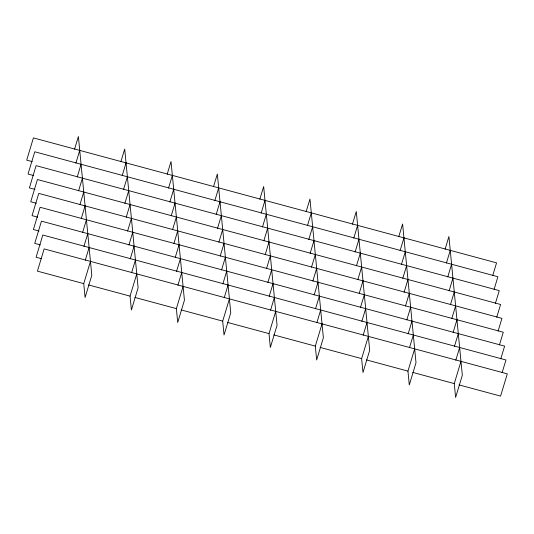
<?xml version="1.0" encoding="UTF-8"?>
<svg xmlns="http://www.w3.org/2000/svg" width="534" height="534" viewBox="0 0 534 534"><rect width="100%" height="100%" fill="white"/><g stroke="black" fill="none" stroke-linecap="round" stroke-linejoin="round"><path stroke-width="0.8" d="M74.553 149.226L78.391 136.517L91.801 275.264L85.086 297.505L83.745 283.634L90.46 261.393M75.895 163.104L79.733 150.394M77.236 176.981L81.075 164.272M78.578 190.852L82.41 178.142M79.913 204.729L83.751 192.02M81.255 218.6L85.093 205.89M82.596 232.477L86.435 219.768M83.938 246.354L87.776 233.645M85.28 260.225L89.118 247.516M120.871 161.729L124.709 149.019L138.112 287.766L131.397 310.007L130.056 296.13L136.771 273.889M122.213 175.599L126.044 162.89M123.548 189.477L127.386 176.767M124.889 203.347L128.727 190.638M126.231 217.225L130.069 204.515M127.573 231.102L131.411 218.393M128.914 244.972L132.752 232.263M130.256 258.85L134.094 246.141M131.598 272.72L135.436 260.011M167.182 174.224L171.02 161.515L184.43 300.262L177.715 322.503L176.374 308.625L183.089 286.384M168.524 188.095L172.362 175.386M169.865 201.972L173.704 189.263M171.207 215.849L175.045 203.14M172.549 229.72L176.387 217.011M173.89 243.597L177.729 230.888M175.232 257.468L179.064 244.759M176.567 271.345L180.405 258.636M177.909 285.223L181.747 272.514M213.5 186.72L217.338 174.011L230.748 312.757L224.033 334.998L222.691 321.121L229.406 298.88M214.842 200.59L218.68 187.881M216.183 214.468L220.021 201.759M217.525 228.345L221.363 215.636M218.867 242.216L222.698 229.507M220.202 256.093L224.04 243.384M221.543 269.964L225.381 257.254M222.885 283.841L226.723 271.132M224.227 297.718L228.065 285.009M259.818 199.215L263.656 186.506L277.059 325.253L270.344 347.494L269.009 333.616L275.718 311.375M261.159 213.093L264.991 200.383M262.501 226.963L266.332 214.254M263.836 240.841L267.674 228.131M265.178 254.711L269.016 242.002M266.519 268.589L270.358 255.879M267.861 282.466L271.699 269.757M269.203 296.337L273.041 283.627M270.544 310.214L274.383 297.505M306.129 211.711L309.967 199.002L323.377 337.748L316.662 359.989L315.32 346.119L322.035 323.878M307.471 225.588L311.309 212.879M308.812 239.459L312.65 226.75M310.154 253.336L313.992 240.627M311.496 267.214L315.334 254.504M312.837 281.084L316.675 268.375M314.179 294.962L318.017 282.252M315.521 308.832L319.352 296.123M316.856 322.71L320.694 310M352.447 224.207L356.285 211.497L369.695 350.244L362.98 372.485L361.638 358.614L368.353 336.373M353.788 238.084L357.626 225.375M355.13 251.955L358.968 239.245M356.472 265.832L360.31 253.123M357.813 279.709L361.651 267M359.155 293.58L362.986 280.871M360.49 307.457L364.328 294.748M361.832 321.328L365.67 308.619M363.173 335.205L367.012 322.496M398.764 236.702L402.603 223.993L416.006 362.74L409.291 384.981L407.956 371.11L414.671 348.869M400.106 250.579L403.944 237.87M401.448 264.457L405.279 251.748M402.79 278.327L406.621 265.618M404.125 292.205L407.963 279.496M405.466 306.075L409.304 293.366M406.808 319.953L410.646 307.244M408.15 333.83L411.988 321.121M409.491 347.701L413.329 334.992M445.082 249.204L448.914 236.495L462.324 375.242L455.609 397.483L454.267 383.606L460.982 361.364M446.417 263.075L450.255 250.366M447.759 276.952L451.597 264.243M449.101 290.823L452.939 278.114M450.442 304.7L454.28 291.991M451.784 318.578L455.622 305.869M453.126 332.448L456.964 319.739M454.467 346.326L458.305 333.616M455.809 360.196L459.64 347.487M492.735 275.571L496.573 262.861L33.415 137.899L26.7 160.14L32.287 161.648M494.077 289.448L497.915 276.739L34.757 151.776L28.042 174.017L33.629 175.519M495.418 303.319L499.257 290.609L36.098 165.647L29.383 187.888L34.97 189.396M496.76 317.196L500.598 304.487L37.44 179.524L30.725 201.765L36.312 203.274M498.102 331.073L501.94 318.364L38.775 193.395L32.06 215.636L37.654 217.144M499.444 344.944L503.275 332.235L40.117 207.272L33.402 229.513L38.995 231.022M500.779 358.821L504.617 346.112L41.458 221.149L34.743 243.391L40.337 244.892M502.12 372.692L505.958 359.983L42.8 235.02L36.085 257.261L41.679 258.77M83.745 283.634L37.427 271.138L44.142 248.897L507.3 373.86L500.585 396.101L459.06 384.901M88.531 284.929L130.056 296.13M134.848 297.425L176.374 308.625M181.166 309.92L222.691 321.121M227.484 322.416L269.009 333.616M273.795 334.911L315.32 346.119M320.113 347.407L361.638 358.614M366.431 359.903L407.956 371.11M412.742 372.398L454.267 383.606"/></g></svg>
